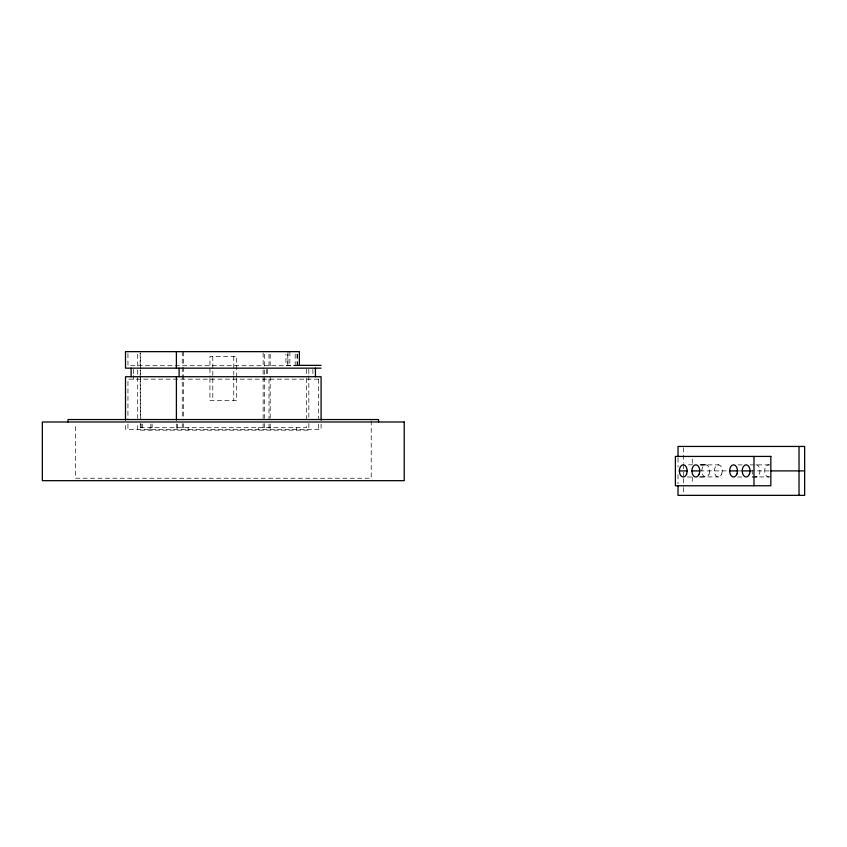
<?xml version="1.0" encoding="UTF-8"?>
<svg xmlns="http://www.w3.org/2000/svg" width="847" height="847" viewBox="0 0 847 847"><rect width="100%" height="100%" fill="white"/><g stroke="black" fill="none" stroke-linecap="round" stroke-linejoin="round"><path stroke-width="0.64" stroke-dasharray="4.24 3.18" d="M140.464 370.012L140.306 418.524L140.189 370.012M140.475 368.699L140.528 352.966M688.537 464.844L693.301 464.802M699.262 476.977L706.419 476.925M756.71 476.925L750.749 476.977L769.288 476.925M700.024 464.897L706.419 464.887L699.262 464.834M297.922 365.353L285.958 365.353L285.958 354.152M298.123 365.713L127.961 365.713L127.939 351.653M318.62 379.17L127.961 379.17L127.939 418.767M140.157 427.703L306.392 427.703L306.413 423.807M700.437 464.887L718.987 464.887M738.161 464.887L742.173 464.887M750.061 464.887L769.288 464.887M699.76 470.911L728.727 470.89M737.483 470.911L741.718 470.89M750.061 470.911L769.891 470.911M700.437 476.925L718.997 476.925M737.642 476.967L744.788 477.02M687.351 476.967L693.301 477.009M150.004 427.703L150.025 430.149M308.816 369.313L308.816 374.607M308.816 375.93L308.848 418.249M308.859 423.532L308.859 430.149L137.733 430.149L137.712 423.606M306.37 369.25L306.381 377.042M306.381 378.344L306.402 418.609M140.157 352.966L140.189 368.699M692.264 459.053L692.264 464.315M692.264 477.094L692.264 483.288M683.635 447.724L683.635 463.171M683.635 464.452L683.635 469.609M683.635 472.181L683.635 477.327M683.635 478.608L683.635 486.337M683.635 487.618L683.635 492.763M678.013 458.026L678.013 467.025M678.013 474.754L678.013 483.764M371.219 420.843L371.219 478.227L75.362 478.227L75.362 423.458M321.087 424.061L321.087 429.323L125.515 429.323L125.494 424.061M318.641 379.17L318.641 418.767M318.641 424.04L318.641 429.323M312.903 369.387L312.903 376.724M297.466 354.152L297.466 365.353M297.022 354.152L297.022 365.353M296.641 427.703L296.641 430.149M295.18 354.152L295.18 365.353M289.865 351.653L289.865 365.353M287.959 351.653L287.959 365.353M287.8 354.152L287.8 365.353M270.172 354.194L270.172 366.889M270.172 376.724L270.172 418.799M270.172 424.061L270.172 429.323M269.007 354.215L269.007 365.713M269.007 379.17L269.007 418.767M269.007 424.04L269.007 429.323M267.483 369.387L267.483 374.279M266.307 369.387L266.307 376.724M264.317 354.279L264.317 368.667M264.317 369.97L264.317 418.376M264.317 423.606L264.317 430.149M263.142 352.966L263.142 368.699M263.142 370.012L263.142 418.524M263.142 423.765L263.142 427.703M258.451 427.703L258.451 430.149M236.694 377.148L236.694 356.439L209.95 356.439L209.95 377.148M236.694 378.44L236.694 400.451L209.95 400.451L209.95 378.44M233.772 356.439L233.772 374.554M233.772 375.856L233.772 400.451M212.809 356.439L212.809 377.148M212.809 378.44L212.809 400.451M188.119 427.703L188.119 430.149M183.428 351.653L183.428 366.084M183.428 367.386L183.428 418.524M183.428 423.765L183.428 427.703M182.253 351.653L182.253 366.052M182.253 367.354L182.253 418.376M182.253 423.606L182.253 430.149M177.574 424.04L177.574 429.323M176.398 424.061L176.398 429.323M152.089 424.029L152.089 427.703M150.819 424.029L150.819 427.703M142.603 424.029L142.603 427.703M141.163 424.029L141.163 427.703M137.712 354.279L137.712 368.667M137.712 369.97L137.712 418.376M133.667 369.387L133.667 374.279M133.667 375.496L133.667 379.17M127.939 424.04L127.939 429.323M769.595 476.819A6.109 3.928 -90 0 1 764.672 470.911A6.109 3.928 -90 0 1 769.595 464.992M755.884 464.802A6.109 3.928 -90 0 1 759.96 470.911A6.109 3.928 -90 0 1 755.884 477.02M752.75 474.278A6.109 3.928 -90 0 1 752.761 467.523M140.263 423.765L140.274 427.703L140.263 423.765M709.066 474.151A6.109 3.928 -90 0 0 705.879 464.802A6.109 3.928 -90 0 0 702.269 473.769A6.109 3.928 -90 0 0 709.066 474.151M721.644 474.151A6.109 3.928 -90 0 0 718.457 464.802A6.109 3.928 -90 0 0 714.836 473.769A6.109 3.928 -90 0 0 721.644 474.151"/><path stroke-width="1.27" d="M298.208 365.353L321.077 365.353M321.055 368.159L125.515 368.159L125.494 351.653L299.372 351.653L299.372 365.353M679.336 470.911L687.266 470.911M691.904 470.911L699.834 470.911M729.627 470.911L737.557 470.911M742.194 470.911L750.135 470.911M770.844 470.89L804.65 470.89M799.028 446.443L799.028 495.347M753.989 456.427L753.989 485.765M678.013 456.734L678.013 446.443L804.65 446.443L804.65 495.347L678.013 495.347L678.013 486.337M378.545 421.986L378.545 419.54L68.025 419.54L68.025 421.986M321.087 420.123L321.087 376.724L125.515 376.724L125.494 420.123M315.444 368.159L315.444 376.724M179.098 368.159L179.098 376.724M176.398 351.653L176.398 368.159M176.398 376.724L176.398 420.123M131.126 368.159L131.126 376.724M404.22 421.986L42.35 421.986L42.35 480.673L404.22 480.673L404.22 421.986M770.844 456.427L675.398 456.427L675.398 485.765L770.844 485.765L770.844 456.427M736.879 474.151A6.109 3.928 -90 0 0 733.693 464.802A6.109 3.928 -90 0 0 730.082 473.769A6.109 3.928 -90 0 0 736.879 474.151M699.167 474.151A6.109 3.928 -90 0 0 695.98 464.802A6.109 3.928 -90 0 0 692.359 473.769A6.109 3.928 -90 0 0 699.167 474.151M686.589 474.151A6.109 3.928 -90 0 0 683.402 464.802A6.109 3.928 -90 0 0 679.792 473.769A6.109 3.928 -90 0 0 686.589 474.151M749.457 474.151A6.109 3.928 -90 0 0 746.271 464.802A6.109 3.928 -90 0 0 742.66 473.769A6.109 3.928 -90 0 0 749.457 474.151"/></g></svg>
